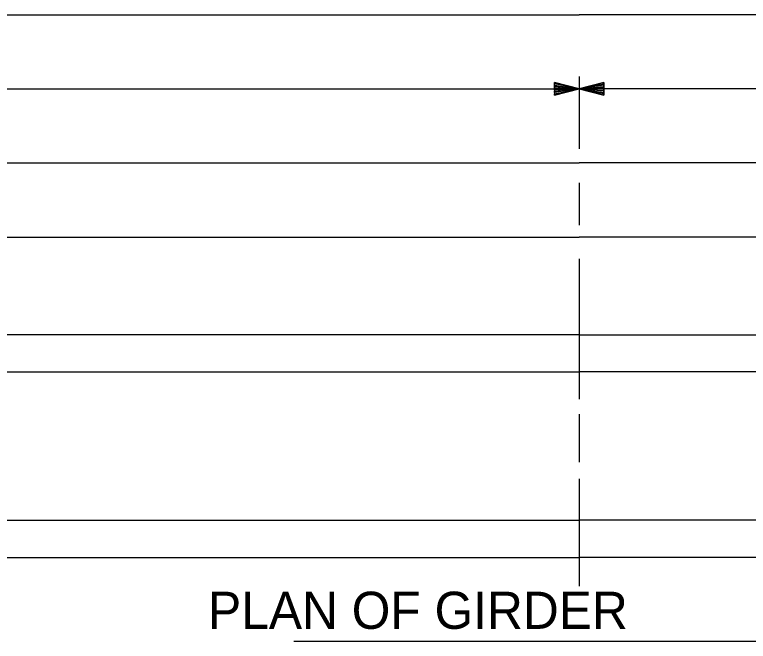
# Model space of a CAD drawing. Extents: x 0 to 34.6, y 0 to 25.6.
# Drawn here: x 7.852 to 11.562, y 6.134 to 9.303 of the extents above; entities that cross this region are included whole.
import ezdxf

# ---------------------------------------------------------------- set-up
doc = ezdxf.new("R2010")
doc.units = 0
for name, color, linetype in [('Dimension Lines', 7, 'Continuous'), ('Mis Center Lines', 7, 'Continuous'), ('Sup Concrete Girder Lines', 7, 'Continuous'), ('Text', 7, 'Continuous')]:
    doc.layers.add(name, color=color, linetype=linetype)

msp = doc.modelspace()

# ---------------------------------------------------------------- linework, layer by layer
at = {"layer": 'Dimension Lines'}
for p, q in [((3.8936, 9.3033), (10.7061, 9.3033)), ((17.5186, 9.3033), (10.7061, 9.3033)), ((3.8936, 8.9283), (10.7061, 8.9283)), ((17.5186, 8.9283), (10.7061, 8.9283)), ((5.8327, 8.5533), (10.7061, 8.5533)), ((15.5128, 8.5533), (10.7061, 8.5533)), ((5.8994, 8.1783), (10.7061, 8.1783)), ((15.5128, 8.1783), (10.7061, 8.1783))]:
    msp.add_line(p, q, dxfattribs=at)
for points in [[(10.5811, 8.9283), (10.5811, 8.9345), (10.7061, 8.9283), (10.5811, 8.9408), (10.5811, 8.947), (10.7061, 8.9283), (10.5811, 8.9533), (10.5811, 8.9595), (10.7061, 8.9283), (10.5811, 8.897), (10.5811, 8.9033), (10.7061, 8.9283), (10.5811, 8.9095), (10.5811, 8.9158), (10.7061, 8.9283), (10.5811, 8.922), (10.5811, 8.9595), (10.5811, 8.897), (10.7061, 8.9283), (10.5811, 8.9595)], [(10.8311, 8.9283), (10.8311, 8.9345), (10.7061, 8.9283), (10.8311, 8.9408), (10.8311, 8.947), (10.7061, 8.9283), (10.8311, 8.9533), (10.8311, 8.9595), (10.7061, 8.9283), (10.8311, 8.897), (10.8311, 8.9033), (10.7061, 8.9283), (10.8311, 8.9095), (10.8311, 8.9158), (10.7061, 8.9283), (10.8311, 8.922), (10.8311, 8.9595), (10.8311, 8.897), (10.7061, 8.9283), (10.8311, 8.9595)]]:
    msp.add_lwpolyline(points, dxfattribs=at)
at = {"layer": 'Mis Center Lines'}
for p, q in [((10.7061, 8.9913), (10.7061, 8.6244)), ((10.7061, 8.4536), (10.7061, 8.2385)), ((10.7061, 8.0677), (10.7061, 7.3582)), ((10.7061, 7.2834), (10.7061, 7.0402)), ((10.7061, 6.9559), (10.7061, 6.413))]:
    msp.add_line(p, q, dxfattribs=at)
at = {"layer": 'Sup Concrete Girder Lines'}
for p, q in [((10.7061, 7.6836), (3.8936, 7.6836)), ((10.7061, 7.6836), (17.5186, 7.6836)), ((3.8936, 7.4961), (10.7061, 7.4961)), ((17.5186, 7.4961), (10.7061, 7.4961)), ((3.8936, 6.7461), (10.7061, 6.7461)), ((17.5186, 6.7461), (10.7061, 6.7461)), ((3.8936, 6.5586), (10.7061, 6.5586)), ((17.5186, 6.5586), (10.7061, 6.5586))]:
    msp.add_line(p, q, dxfattribs=at)
at = {"layer": 'Text'}
msp.add_lwpolyline([(9.2643, 6.1339), (10.1633, 6.1339), (12.0273, 6.1339)], dxfattribs=at)

# ---------------------------------------------------------------- texts
msp.add_text('     PLAN OF GIRDER', height=0.187969, dxfattribs=at).set_placement((8.4806, 6.1969))

doc.saveas('drawing.dxf')
